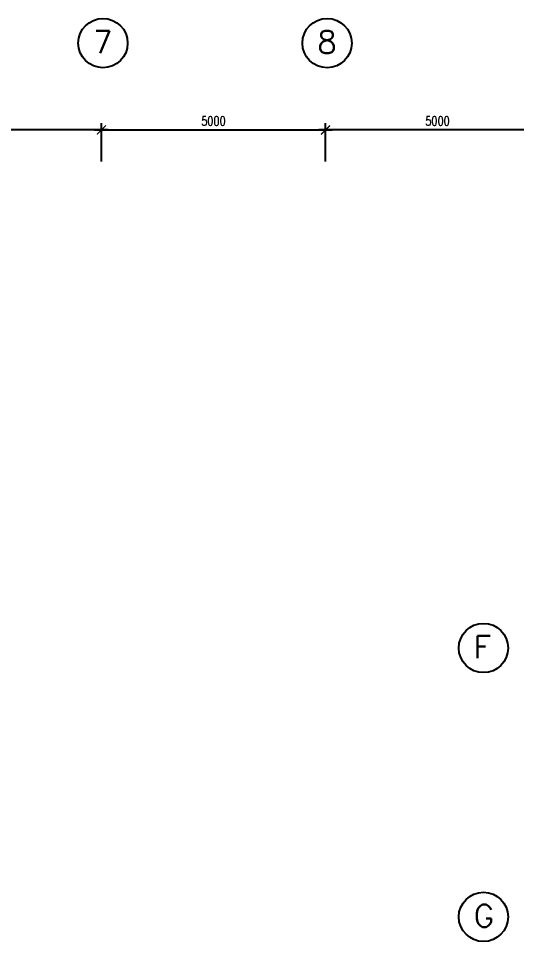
# Model space of a CAD drawing. Extents: x 2687779 to 2997471, y -863049 to -631414.
# Drawn here: x 2725366 to 2736478, y -796974 to -776375 of the extents above; entities that cross this region are included whole.
import ezdxf

# ---------------------------------------------------------------- set-up
doc = ezdxf.new("R2010")
doc.units = 0
doc.header["$LTSCALE"] = 10
doc.header["$MEASUREMENT"] = 0
doc.header["$PDMODE"] = 34
doc.layers.get('0').update_dxf_attribs({"linetype": 'CONTINUOUS'})
doc.layers.get('DEFPOINTS').update_dxf_attribs({"linetype": 'CONTINUOUS'})
doc.layers.add('DIM', color=7, linetype='CONTINUOUS')
doc.layers.add('GRID-T', color=7, linetype='CONTINUOUS')
doc.styles.add('ROMANS', font='romans.shx', dxfattribs={"width": 0.8, "height": 100})
doc.styles.get("Standard").update_dxf_attribs({"font": 'ROMANS.SHX'})
doc.dimstyles.new('STANDARD$0', dxfattribs={"dimscale": 0, "dimtxt": 8, "dimasz": 6, "dimexe": 1, "dimexo": 1, "dimgap": 3, "dimtad": 1, "dimdec": 0, "dimlfac": -1, "dimrnd": 1, "dimzin": 0, "dimdsep": 46, "dimtxsty": 'Standard', "dimcen": 0, "dimclrd": 5, "dimclre": 250, "dimadec": 0, "dimazin": 0, "dimtfac": 1, "dimtdec": 4, "dimtofl": 0, "dimtmove": 0, "dimatfit": 3, "dimfxl": 1, "dimtolj": 1, "dimtzin": 0, "dimarcsym": 0})

# ---------------------------------------------------------------- blocks, each defined once
blk = doc.blocks.new('_ARCHTICK')
at = {"color": 0, "linetype": 'ByBlock', "const_width": 0.15}
blk.add_lwpolyline([(-0.5, -0.5), (0.5, 0.5)], dxfattribs=at)
blk = doc.blocks.new('*D219')
at = {"layer": 'DEFPOINTS', "color": 0, "transparency": 16777216}
for p in [(2732216, -778864), (2732216, -779714), (2737216, -779714)]:
    blk.add_point(p, dxfattribs=at)
at = {"layer": 'DIM', "color": 7, "lineweight": -2, "transparency": 16777216}
for p, q in [((2732216, -779564), (2732216, -778714)), ((2737216, -779564), (2737216, -778714)), ((2737366, -778864), (2732066, -778864))]:
    blk.add_line(p, q, dxfattribs=at)
at = {"layer": 'DIM', "color": 7, "lineweight": -2, "transparency": 16777216, "xscale": 200, "yscale": 200, "zscale": 200}
for p, rotation in [((2732216, -778864), 179.99999998825), ((2737216, -778864), 359.99999998825)]:
    blk.add_blockref('_ARCHTICK', p, dxfattribs=dict(at, rotation=rotation))
at = {"layer": 'DIM', "color": 7, "transparency": 16777216, "insert": (2734716, -778664), "char_height": 200, "attachment_point": 5, "rotation": 360, "style": 'ROMANS'}
blk.add_mtext('\\A1;5000', dxfattribs=at)
blk = doc.blocks.new('*D220')
at = {"layer": 'DEFPOINTS', "color": 0, "transparency": 16777216}
for p in [(2721716, -778864), (2721716, -779714), (2727216, -779714)]:
    blk.add_point(p, dxfattribs=at)
at = {"layer": 'DIM', "color": 7, "lineweight": -2, "transparency": 16777216}
for p, q in [((2721716, -779564), (2721716, -778714)), ((2727216, -779564), (2727216, -778714)), ((2727366, -778864), (2721566, -778864))]:
    blk.add_line(p, q, dxfattribs=at)
at = {"layer": 'DIM', "color": 7, "lineweight": -2, "transparency": 16777216, "xscale": 200, "yscale": 200, "zscale": 200}
for p, rotation in [((2721716, -778864), 179.9999999882509), ((2727216, -778864), 359.9999999882509)]:
    blk.add_blockref('_ARCHTICK', p, dxfattribs=dict(at, rotation=rotation))
at = {"layer": 'DIM', "color": 7, "transparency": 16777216, "insert": (2724466, -778664), "char_height": 200, "attachment_point": 5, "rotation": 360, "style": 'ROMANS'}
blk.add_mtext('\\A1;5500', dxfattribs=at)
blk = doc.blocks.new('*D221')
at = {"layer": 'DEFPOINTS', "color": 0, "transparency": 16777216}
for p in [(2732216, -778864), (2727216, -779714), (2732216, -779714)]:
    blk.add_point(p, dxfattribs=at)
at = {"layer": 'DIM', "color": 7, "lineweight": -2, "transparency": 16777216}
for p, q in [((2727216, -779564), (2727216, -778714)), ((2732216, -779564), (2732216, -778714)), ((2727066, -778864), (2732366, -778864))]:
    blk.add_line(p, q, dxfattribs=at)
at = {"layer": 'DIM', "color": 7, "lineweight": -2, "transparency": 16777216, "xscale": 200, "yscale": 200, "zscale": 200, "rotation": 180}
blk.add_blockref('_ARCHTICK', (2727216, -778864), dxfattribs=at)
at = {"layer": 'DIM', "color": 7, "lineweight": -2, "transparency": 16777216, "xscale": 200, "yscale": 200, "zscale": 200}
blk.add_blockref('_ARCHTICK', (2732216, -778864), dxfattribs=at)
at = {"layer": 'DIM', "color": 7, "transparency": 16777216, "insert": (2729716, -778664), "char_height": 200, "attachment_point": 5, "style": 'ROMANS'}
blk.add_mtext('\\A1;5000', dxfattribs=at)

msp = doc.modelspace()

# ---------------------------------------------------------------- linework, layer by layer
at = {"layer": 'GRID-T', "color": 7}
for centre in [(2727252, -776925.4), (2732252, -776925.4), (2735740.5, -790424.1), (2735740.5, -796424.1)]:
    msp.add_circle(centre, 550, dxfattribs=at)

# ---------------------------------------------------------------- texts
at = {"layer": 'GRID-T', "color": 3, "style": 'ROMANS'}
for s, p in [('7', (2727036.8, -777151.1)), ('8', (2732036.8, -777151.1)), ('F', (2735525.3, -790649.9)), ('G', (2735525.3, -796649.9))]:
    msp.add_text(s, height=500, dxfattribs=at).set_placement(p)

# ---------------------------------------------------------------- dimensions: what is measured, and where the dimension line sits
at = {"layer": 'DIM'}
for p1, p2, distance, picture, middle in [((2727216.3, -779714.4), (2721716.3, -779714.4), -850.6, '*D220', (2724466.3, -778663.8)), ((2727216.3, -779714.4), (2732216.3, -779714.4), 850.6, '*D221', (2729716.3, -778663.8)), ((2737216.3, -779714.4), (2732216.3, -779714.4), -850.6, '*D219', (2734716.3, -778663.8))]:
    dim = msp.add_aligned_dim(p1=p1, p2=p2, distance=distance, dimstyle='STANDARD$0', override={"dimscale": 100, "dimtxt": 2, "dimasz": 2, "dimexe": 1.5, "dimexo": 1.5, "dimgap": 1, "dimtxsty": 'ROMANS', "dimblk": 'ARCHTICK', "dimdle": 1.5, "dimclrd": 7, "dimclre": 7, "dimclrt": 7, "dimtdec": 0, "dimtmove": 2}, dxfattribs=at)
    dim.commit()
    dim.dimension.update_dxf_attribs({"geometry": picture, "text_midpoint": middle})

doc.saveas('drawing.dxf')
